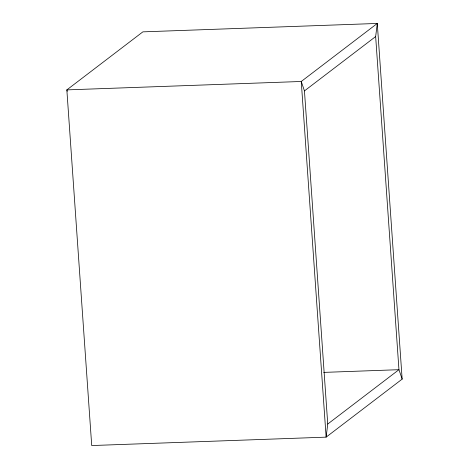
<?xml version="1.0" encoding="UTF-8"?>
<svg xmlns="http://www.w3.org/2000/svg" width="469" height="469" viewBox="0 0 469 469"><rect width="100%" height="100%" fill="white"/><g stroke="black" fill="none" stroke-linecap="round" stroke-linejoin="round"><path stroke-width="0.7" d="M67.307 91.232L66.85 89.884L301.256 81.477L304.451 90.898L327.743 424.04L326.125 437.143L91.719 445.55L66.85 89.884L142.875 31.857L377.281 23.45L402.15 379.116L326.125 437.143L301.256 81.477L377.281 23.45L375.657 36.553L398.955 369.689L402.15 379.116M304.451 90.898L375.657 36.553M327.743 424.04L398.955 369.689L323.739 372.392"/></g></svg>
